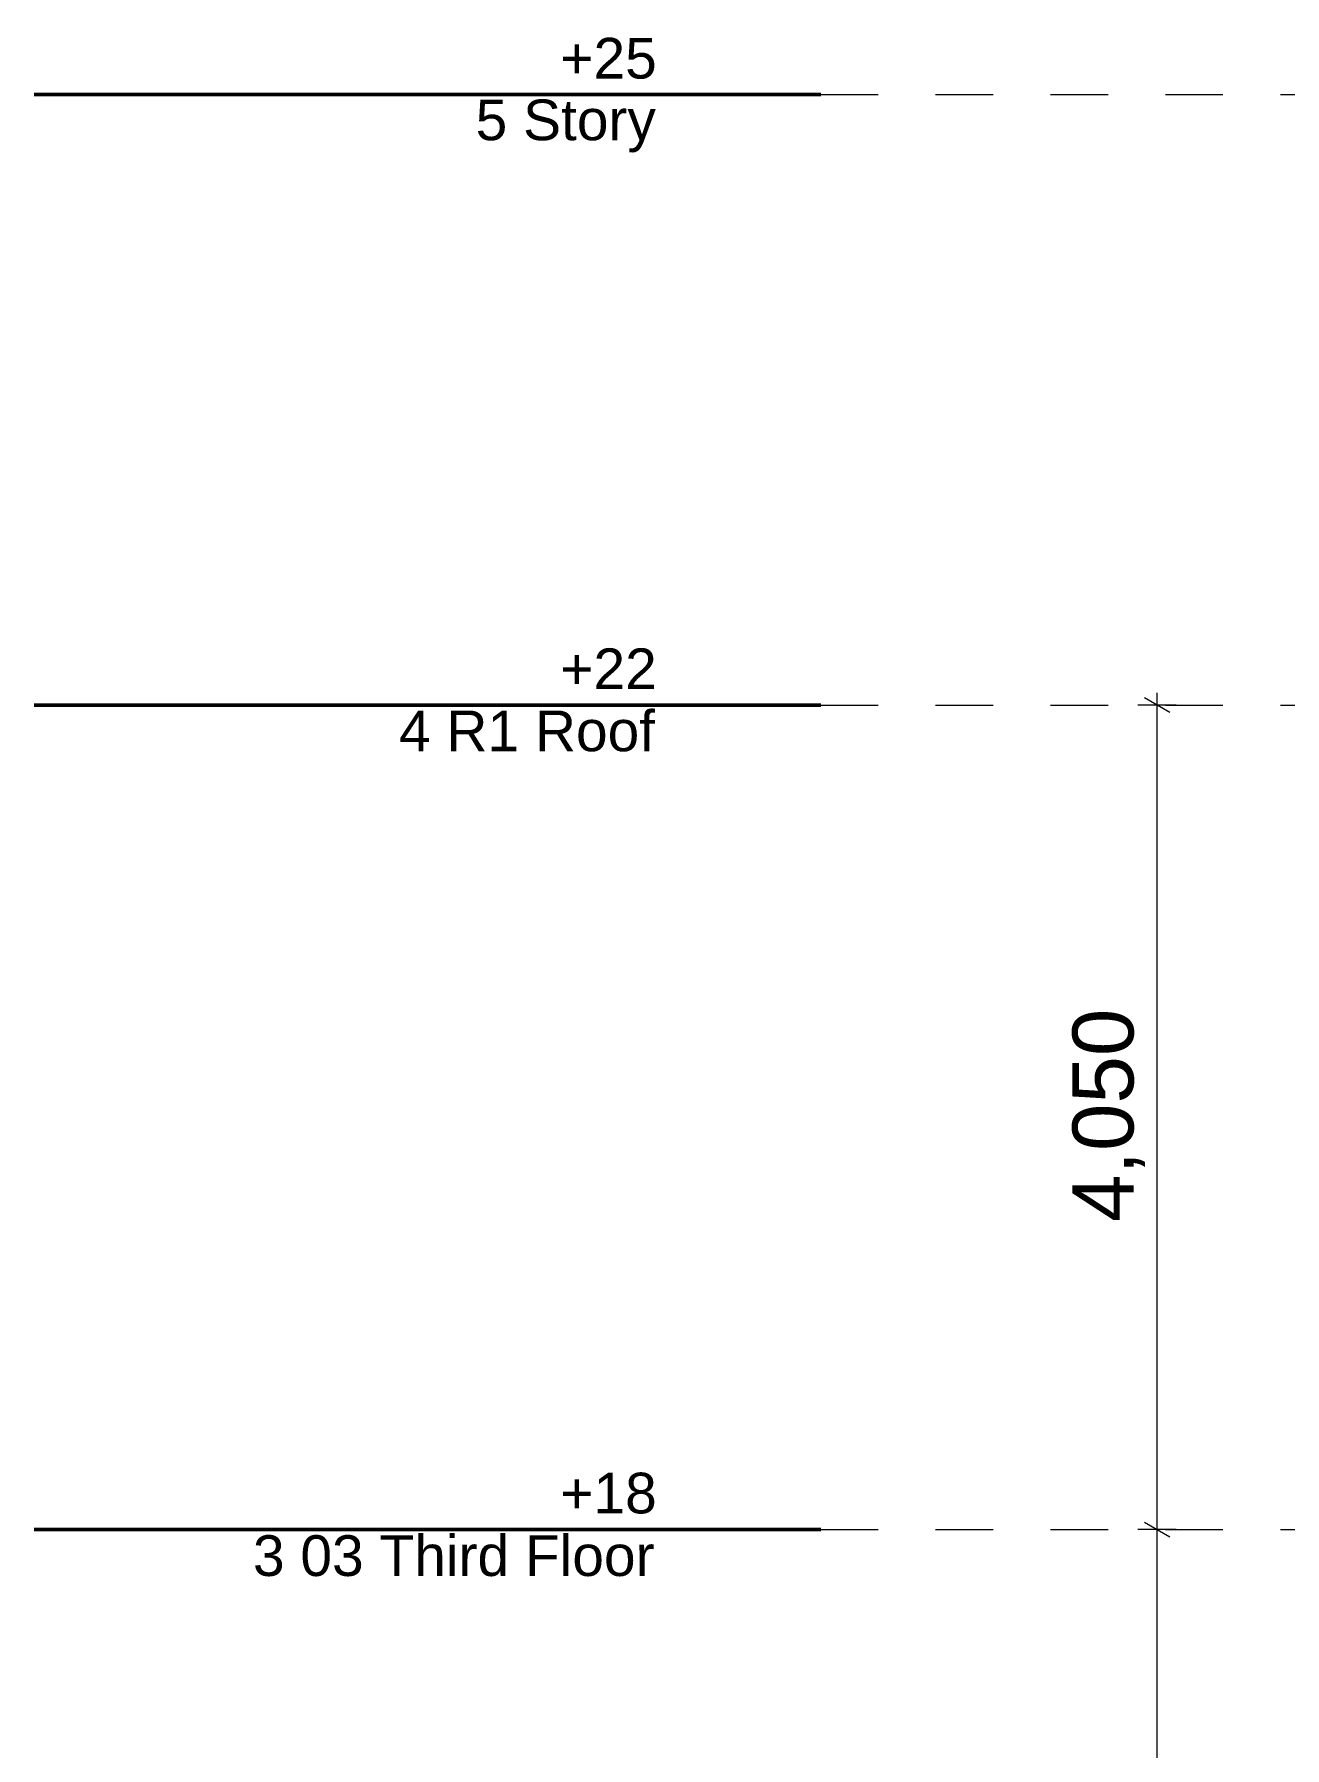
# Model space of a CAD drawing. Header units: millimetres. Extents: x -48147 to 1422273, y -494195 to 18123.
# Drawn here: x 1354547 to 1360688, y -478118 to -469699 of the extents above; entities that cross this region are included whole.
import ezdxf

# ---------------------------------------------------------------- set-up
doc = ezdxf.new("R2010")
doc.units = ezdxf.units.MM
doc.header["$MEASUREMENT"] = 0
doc.linetypes.add('Dashed', pattern=[2822.222233, 1411.111116, -1411.111116])
doc.linetypes.add('Wipeout_Contour', pattern=[1000, 0, -1000])
doc.layers.add('0_Pen_No__105', color=7, linetype='Continuous', lineweight=15, true_color=0xa6a6a6)
doc.layers.add('0_Pen_No__25', color=7, linetype='Continuous', lineweight=50, true_color=0x2a2a2a)
doc.layers.add('0_Pen_No__6', color=7, linetype='Continuous', lineweight=35)
doc.layers.add('A-95-D_1_100_Pen_No__1', color=7, linetype='Continuous', lineweight=13)
doc.layers.add('A-95-D_1_100', color=7, linetype='Continuous')
doc.styles.add('GENERATED_STYLE_1', font='')
doc.styles.add('GENERATED_STYLE_2', font='')
doc.styles.get('GENERATED_STYLE_1').set_extended_font_data('Arial')
doc.styles.get('GENERATED_STYLE_2').set_extended_font_data('Swis721 BT')
doc.dimstyles.new('GENERATED_STYLE__2', dxfattribs={"dimtxt": 300, "dimasz": 95, "dimexe": 0.18, "dimexo": 0, "dimgap": 0.09, "dimtad": 1, "dimdec": 0, "dimzin": 0, "dimdsep": 46, "dimtxsty": 'GENERATED_STYLE_1', "dimblk": 'ARROWHEAD_2', "dimblk1": 'ARROWHEAD_2', "dimblk2": 'ARROWHEAD_2', "dimcen": 0.09, "dimclrd": 7, "dimclre": 7, "dimclrt": 7, "dimadec": 0, "dimazin": 0, "dimtfac": 1, "dimtdec": 4, "dimtmove": 0, "dimatfit": 3, "dimfxl": 1, "dimtolj": 1, "dimtzin": 0, "dimarcsym": 0})

# ---------------------------------------------------------------- blocks, each defined once
blk = doc.blocks.new('*D929', base_point=(1383917.5, -489195))
at = {"layer": 'A-95-D_1_100_Pen_No__1', "linetype": 'Continuous'}
for p, q in [((1359998.7, -477008.9), (1360123.7, -477081.1)), ((1360155, -477045), (1359967.5, -477045)), ((1360061.2, -481095), (1360061.2, -477045)), ((1359998.7, -481058.9), (1360123.7, -481131.1)), ((1360155, -481095), (1359967.5, -481095))]:
    blk.add_line(p, q, dxfattribs=at)
at = {"layer": 'A-95-D_1_100_Pen_No__1', "insert": (1360001.2, -479584.8), "char_height": 300, "attachment_point": 7, "rotation": 90, "style": 'GENERATED_STYLE_1'}
blk.add_mtext('\\A1;{\\fArial|b0|i0|c0|p34;4,050}', dxfattribs=at)
blk = doc.blocks.new('ARROWHEAD_2')
at = {"color": 0, "linetype": 'Continuous', "lineweight": 0}
for p, q in [((0, 0), (-1, 0)), ((-0.378, -0.655), (0.378, 0.655))]:
    blk.add_line(p, q, dxfattribs=at)
blk = doc.blocks.new('*D930', base_point=(1383917.5, -489195))
at = {"layer": 'A-95-D_1_100_Pen_No__1', "linetype": 'Continuous'}
for p, q in [((1360123.7, -473031.1), (1359998.7, -472958.9)), ((1360061.2, -472995), (1360061.2, -472933.9)), ((1360155, -472995), (1359967.5, -472995)), ((1360061.2, -477045), (1360061.2, -472995)), ((1359998.7, -477008.9), (1360123.7, -477081.1)), ((1360155, -477045), (1359967.5, -477045))]:
    blk.add_line(p, q, dxfattribs=at)
at = {"layer": 'A-95-D_1_100_Pen_No__1', "insert": (1360001.2, -475534.8), "char_height": 300, "attachment_point": 7, "rotation": 90, "style": 'GENERATED_STYLE_1'}
blk.add_mtext('\\A1;{\\fArial|b0|i0|c0|p34;4,050}', dxfattribs=at)
blk = doc.blocks.new('S-26 Building Section_STORY_MARKER', base_point=(1383917.5, -489195))
at = {"layer": '0_Pen_No__105', "linetype": 'Dashed', "ltscale": 0.2}
for p, q in [((1358409.3, -469995), (1418411.4, -469995)), ((1358409.3, -472995), (1418411.4, -472995)), ((1358409.3, -477045), (1418411.4, -477045))]:
    blk.add_line(p, q, dxfattribs=at)
at = {"layer": '0_Pen_No__25', "linetype": 'Continuous'}
for p, q in [((1358409.3, -469995), (1358309.3, -469995)), ((1358409.3, -472995), (1358309.3, -472995)), ((1358409.3, -477045), (1358309.3, -477045))]:
    blk.add_line(p, q, dxfattribs=at)
at = {"color": 254, "linetype": 'Wipeout_Contour', "lineweight": 0, "ltscale": 5741996.569072697}
blk.add_wipeout([(1354547.3, -469698.6), (1354547.3, -470291.5), (1358209.3, -470291.5), (1358209.3, -469698.6)], dxfattribs=at)
at = {"color": 254, "linetype": 'Wipeout_Contour', "lineweight": 0, "ltscale": 5745936.667437758}
blk.add_wipeout([(1354547.3, -472698.6), (1354547.3, -473291.5), (1358209.3, -473291.5), (1358209.3, -472698.6)], dxfattribs=at)
at = {"color": 254, "linetype": 'Wipeout_Contour', "lineweight": 0, "ltscale": 5751291.234928899}
blk.add_wipeout([(1354547.3, -476748.6), (1354547.3, -477341.5), (1358209.3, -477341.5), (1358209.3, -476748.6)], dxfattribs=at)
at = {"layer": '0_Pen_No__25', "linetype": 'Continuous'}
for p, q in [((1354547.3, -469995), (1357609.3, -469995)), ((1358009.3, -469995), (1357609.3, -469995)), ((1358009.3, -469995), (1358209.3, -469995)), ((1358309.3, -469995), (1358209.3, -469995)), ((1354547.3, -472995), (1357609.3, -472995)), ((1358009.3, -472995), (1357609.3, -472995)), ((1358009.3, -472995), (1358209.3, -472995)), ((1358309.3, -472995), (1358209.3, -472995)), ((1354547.3, -477045), (1357609.3, -477045)), ((1358009.3, -477045), (1357609.3, -477045)), ((1358009.3, -477045), (1358209.3, -477045)), ((1358309.3, -477045), (1358209.3, -477045))]:
    blk.add_line(p, q, dxfattribs=at)
at = {"layer": '0_Pen_No__6', "char_height": 200, "attachment_point": 1, "style": 'GENERATED_STYLE_2'}
for s, insert in [('\\A1;{\\fSwis721 BT|b0|i0|c0|p34;+25}', (1357130.3, -469716.2)), ('\\A1;{\\fSwis721 BT|b0|i0|c0|p34;5 Story}', (1356714.8, -470019.2)), ('\\A1;{\\fSwis721 BT|b0|i0|c0|p34;+22}', (1357130.3, -472716.2)), ('\\A1;{\\fSwis721 BT|b0|i0|c0|p34;4 R1 Roof}', (1356338, -473021.4)), ('\\A1;{\\fSwis721 BT|b0|i0|c0|p34;+18}', (1357130.3, -476766.2)), ('\\A1;{\\fSwis721 BT|b0|i0|c0|p34;3 03 Third Floor}', (1355621.2, -477073.6))]:
    blk.add_mtext(s, dxfattribs=dict(at, insert=insert))

msp = doc.modelspace()

# ---------------------------------------------------------------- dimensions: what is measured, and where the dimension line sits
at = {"layer": 'A-95-D_1_100', "linetype": 'Continuous'}
for base, p1, p2, picture, middle in [((1360061.2, -472995), (1360270.7, -477045), (1360422.8, -472995), '*D930', (1359851.2, -474965.7)), ((1360061.2, -477045), (1360400.9, -481095), (1360270.7, -477045), '*D929', (1359851.2, -479015.7))]:
    dim = msp.add_linear_dim(base=base, p1=p1, p2=p2, angle=90, dimstyle='GENERATED_STYLE__2', dxfattribs=at)
    dim.commit()
    dim.dimension.update_dxf_attribs({"geometry": picture, "text_midpoint": middle, "dimtype": 160, "text_rotation": 90})

# ---------------------------------------------------------------- next in the draw order: block references
at = {"linetype": 'Continuous', "lineweight": 0}
msp.add_blockref('S-26 Building Section_STORY_MARKER', (1383917.5, -489195), dxfattribs=at)

doc.saveas('drawing.dxf')
